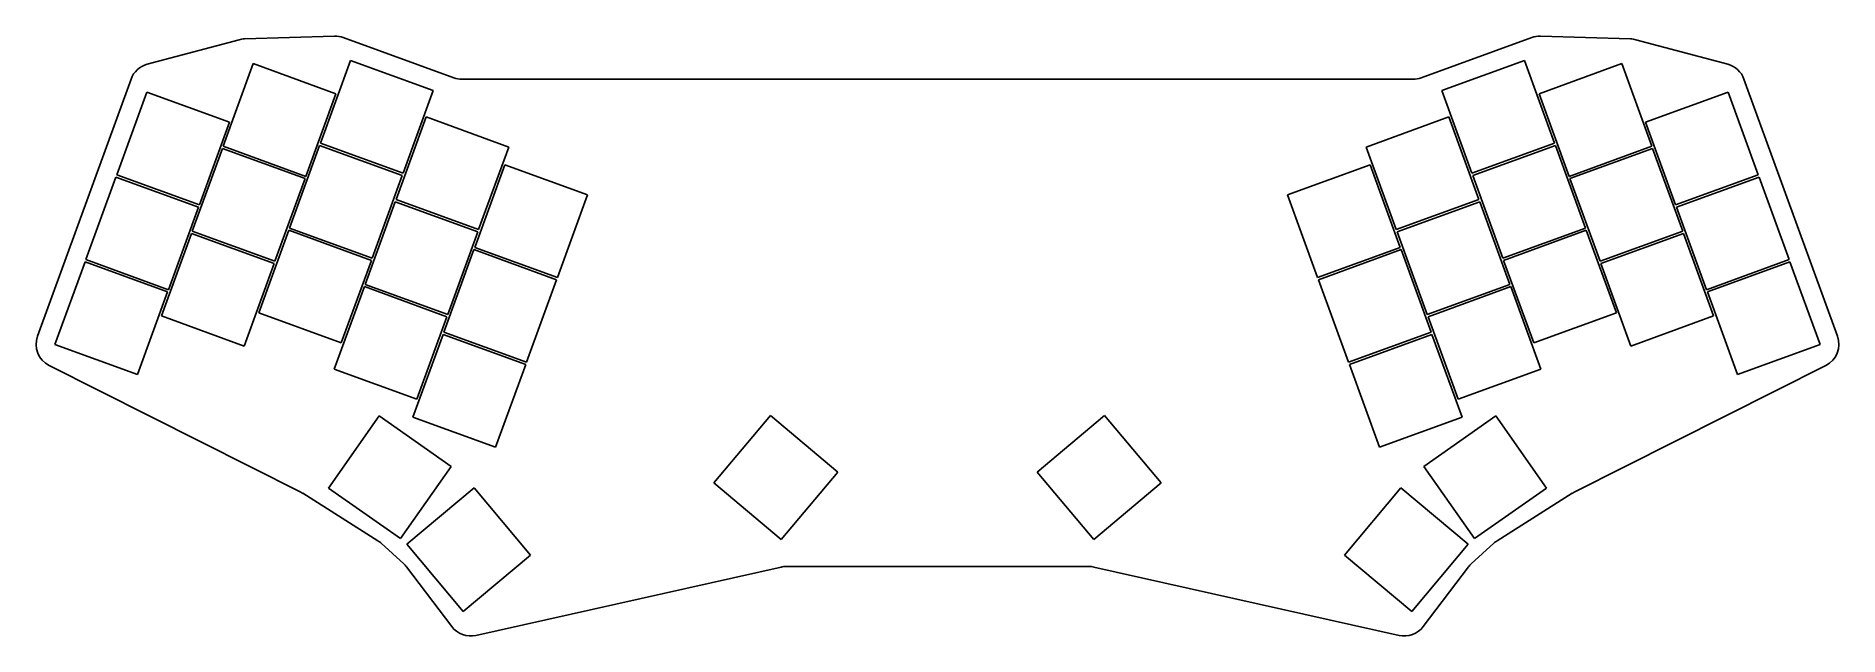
# Model space of a CAD drawing. Header units: millimetres. Extents: x 16 to 395, y -185 to -59.
import ezdxf

# ---------------------------------------------------------------- set-up
doc = ezdxf.new("R2010")
doc.units = ezdxf.units.MM

msp = doc.modelspace()

# ---------------------------------------------------------------- linework, layer by layer
for p, q in [((39.14, -64.48), (58.47, -59.31)), ((59.61, -59.14), (78.52, -58.54)), ((80.39, -58.84), (103.65, -67.31)), ((307.13, -67.31), (330.39, -58.84)), ((332.26, -58.54), (351.17, -59.14)), ((352.31, -59.31), (371.64, -64.48)), ((61.45, -64.35), (55.12, -81.73)), ((78.83, -70.67), (61.45, -64.35)), ((81.9, -63.7), (75.57, -81.09)), ((99.29, -70.03), (81.9, -63.7)), ((328.88, -63.7), (311.49, -70.03)), ((335.2, -81.09), (328.88, -63.7)), ((349.33, -64.35), (331.95, -70.67)), ((355.66, -81.73), (349.33, -64.35)), ((16.05, -121.68), (35.73, -67.6)), ((105.36, -67.61), (305.42, -67.61)), ((375.04, -67.6), (394.73, -121.68)), ((39.04, -70.35), (32.72, -87.73)), ((56.43, -76.67), (39.04, -70.35)), ((72.5, -88.06), (78.83, -70.67)), ((92.96, -87.42), (99.29, -70.03)), ((311.49, -70.03), (317.82, -87.42)), ((331.95, -70.67), (338.27, -88.06)), ((371.73, -70.35), (354.35, -76.67)), ((378.06, -87.73), (371.73, -70.35)), ((97.81, -75.56), (91.48, -92.94)), ((115.19, -81.89), (97.81, -75.56)), ((312.97, -75.56), (295.59, -81.89)), ((319.3, -92.94), (312.97, -75.56)), ((50.1, -94.06), (56.43, -76.67)), ((354.35, -76.67), (360.68, -94.06)), ((54.95, -82.2), (48.62, -99.59)), ((72.33, -88.53), (54.95, -82.2)), ((55.12, -81.73), (72.5, -88.06)), ((75.4, -81.56), (69.08, -98.94)), ((92.79, -87.89), (75.4, -81.56)), ((75.57, -81.09), (92.96, -87.42)), ((108.86, -99.27), (115.19, -81.89)), ((295.59, -81.89), (301.91, -99.27)), ((317.82, -87.42), (335.2, -81.09)), ((335.37, -81.56), (317.99, -87.89)), ((341.7, -98.94), (335.37, -81.56)), ((338.27, -88.06), (355.66, -81.73)), ((355.83, -82.2), (338.44, -88.53)), ((362.16, -99.59), (355.83, -82.2)), ((114.36, -85.63), (108.03, -103.01)), ((131.74, -91.95), (114.36, -85.63)), ((296.42, -85.63), (279.03, -91.95)), ((302.74, -103.01), (296.42, -85.63)), ((32.55, -88.2), (26.22, -105.58)), ((49.93, -94.53), (32.55, -88.2)), ((32.72, -87.73), (50.1, -94.06)), ((66.01, -105.91), (72.33, -88.53)), ((86.46, -105.27), (92.79, -87.89)), ((317.99, -87.89), (324.32, -105.27)), ((338.44, -88.53), (344.77, -105.91)), ((360.68, -94.06), (378.06, -87.73)), ((378.23, -88.2), (360.85, -94.53)), ((384.56, -105.58), (378.23, -88.2)), ((43.6, -111.91), (49.93, -94.53)), ((91.31, -93.41), (84.98, -110.8)), ((108.69, -99.74), (91.31, -93.41)), ((91.48, -92.94), (108.86, -99.27)), ((125.42, -109.34), (131.74, -91.95)), ((279.03, -91.95), (285.36, -109.34)), ((301.91, -99.27), (319.3, -92.94)), ((319.47, -93.41), (302.09, -99.74)), ((325.8, -110.8), (319.47, -93.41)), ((360.85, -94.53), (367.17, -111.91)), ((48.45, -100.06), (42.12, -117.44)), ((65.84, -106.38), (48.45, -100.06)), ((48.62, -99.59), (66.01, -105.91)), ((68.9, -99.41), (62.58, -116.8)), ((86.29, -105.74), (68.9, -99.41)), ((69.08, -98.94), (86.46, -105.27)), ((102.36, -117.12), (108.69, -99.74)), ((302.09, -99.74), (308.41, -117.12)), ((324.32, -105.27), (341.7, -98.94)), ((341.87, -99.41), (324.49, -105.74)), ((348.2, -116.8), (341.87, -99.41)), ((344.77, -105.91), (362.16, -99.59)), ((362.33, -100.06), (344.94, -106.38)), ((368.65, -117.44), (362.33, -100.06)), ((26.05, -106.05), (19.72, -123.44)), ((43.43, -112.38), (26.05, -106.05)), ((26.22, -105.58), (43.6, -111.91)), ((79.96, -123.12), (86.29, -105.74)), ((107.86, -103.48), (101.53, -120.87)), ((125.25, -109.81), (107.86, -103.48)), ((108.03, -103.01), (125.42, -109.34)), ((285.36, -109.34), (302.74, -103.01)), ((302.92, -103.48), (285.53, -109.81)), ((309.24, -120.87), (302.92, -103.48)), ((324.49, -105.74), (330.82, -123.12)), ((367.17, -111.91), (384.56, -105.58)), ((384.73, -106.05), (367.35, -112.38)), ((391.06, -123.44), (384.73, -106.05)), ((59.51, -123.77), (65.84, -106.38)), ((118.92, -127.19), (125.25, -109.81)), ((285.53, -109.81), (291.86, -127.19)), ((344.94, -106.38), (351.27, -123.77)), ((37.1, -129.77), (43.43, -112.38)), ((84.81, -111.27), (78.48, -128.65)), ((102.19, -117.59), (84.81, -111.27)), ((84.98, -110.8), (102.36, -117.12)), ((308.41, -117.12), (325.8, -110.8)), ((325.97, -111.27), (308.58, -117.59)), ((332.3, -128.65), (325.97, -111.27)), ((367.35, -112.38), (373.67, -129.77)), ((42.12, -117.44), (59.51, -123.77)), ((62.58, -116.8), (79.96, -123.12)), ((330.82, -123.12), (348.2, -116.8)), ((351.27, -123.77), (368.65, -117.44)), ((101.36, -121.34), (95.04, -138.72)), ((95.87, -134.98), (102.19, -117.59)), ((118.75, -127.66), (101.36, -121.34)), ((101.53, -120.87), (118.92, -127.19)), ((291.86, -127.19), (309.24, -120.87)), ((309.41, -121.34), (292.03, -127.66)), ((308.58, -117.59), (314.91, -134.98)), ((315.74, -138.72), (309.41, -121.34)), ((19.72, -123.44), (37.1, -129.77)), ((373.67, -129.77), (391.06, -123.44)), ((71.43, -154.53), (18.5, -127.86)), ((78.48, -128.65), (95.87, -134.98)), ((112.42, -145.05), (118.75, -127.66)), ((292.03, -127.66), (298.36, -145.05)), ((314.91, -134.98), (332.3, -128.65)), ((392.28, -127.86), (339.35, -154.53)), ((87.9, -138.48), (77.28, -153.64)), ((103.05, -149.1), (87.9, -138.48)), ((95.04, -138.72), (112.42, -145.05)), ((170.23, -138.38), (158.34, -152.56)), ((184.4, -150.28), (170.23, -138.38)), ((240.55, -138.38), (226.38, -150.28)), ((252.44, -152.56), (240.55, -138.38)), ((298.36, -145.05), (315.74, -138.72)), ((322.88, -138.48), (307.73, -149.1)), ((333.49, -153.64), (322.88, -138.48)), ((92.44, -164.25), (103.05, -149.1)), ((172.51, -164.45), (184.4, -150.28)), ((226.38, -150.28), (238.27, -164.45)), ((307.73, -149.1), (318.34, -164.25)), ((87.66, -164.74), (71.85, -154.76)), ((77.28, -153.64), (92.44, -164.25)), ((107.91, -153.58), (93.74, -165.48)), ((119.8, -167.76), (107.91, -153.58)), ((158.34, -152.56), (172.51, -164.45)), ((238.27, -164.45), (252.44, -152.56)), ((302.87, -153.58), (290.98, -167.76)), ((317.04, -165.48), (302.87, -153.58)), ((318.34, -164.25), (333.49, -153.64)), ((338.93, -154.76), (323.12, -164.74)), ((93.09, -169.58), (88.36, -165.27)), ((93.74, -165.48), (105.63, -179.65)), ((305.15, -179.65), (317.04, -165.48)), ((322.42, -165.27), (317.69, -169.58)), ((103.19, -182.79), (93.71, -170.26)), ((105.63, -179.65), (119.8, -167.76)), ((172.47, -170.27), (108.27, -184.65)), ((237.22, -170.15), (173.56, -170.15)), ((302.51, -184.65), (238.31, -170.27)), ((290.98, -167.76), (305.15, -179.65)), ((317.07, -170.26), (307.59, -182.79))]:
    msp.add_line(p, q)
for centre, start, end in [((59.76, -64.14), 91.8014, 104.992), ((78.68, -63.54), 70, 91.8014), ((332.1, -63.54), 88.1986, 110), ((351.02, -64.14), 75.008, 88.1986), ((40.43, -69.31), 104.992, 160), ((105.36, -62.61), 250, 270), ((305.42, -62.61), 270, 290), ((370.35, -69.31), 20, 75.008), ((20.75, -123.39), 160, 243.2611), ((390.03, -123.39), 296.7389, 20), ((69.18, -158.99), 57.7458, 63.2611), ((341.6, -158.99), 116.7389, 122.2542), ((84.99, -168.97), 47.6961, 57.7458), ((325.79, -168.97), 122.2542, 132.3039), ((89.73, -173.28), 37.1088, 47.6961), ((173.56, -175.15), 90, 102.622), ((237.22, -175.15), 77.378, 90), ((321.05, -173.28), 132.3039, 142.8912), ((107.18, -179.77), 217.1088, 282.622), ((303.6, -179.77), 257.378, 322.8912)]:
    msp.add_arc(centre, 5, start, end)

doc.saveas('drawing.dxf')
